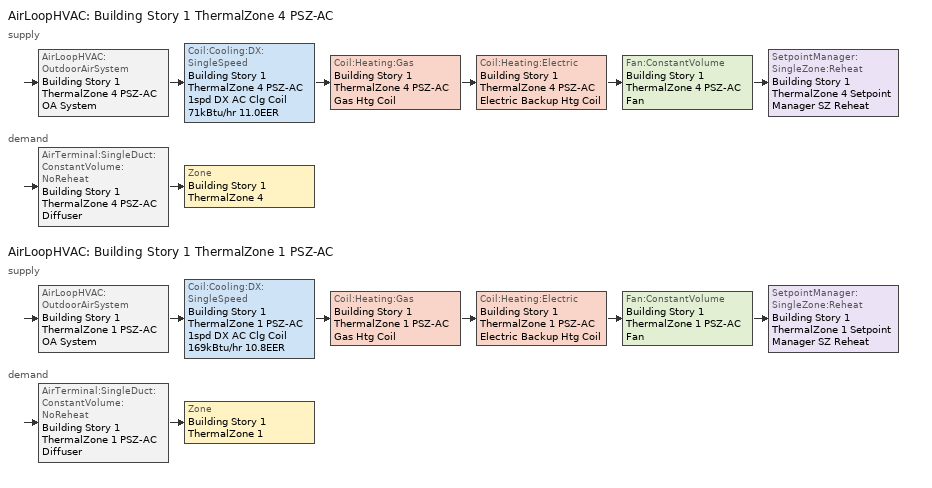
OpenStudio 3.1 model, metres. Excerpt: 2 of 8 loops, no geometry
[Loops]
AirLoopHVAC 'Building Story 1 ThermalZone 4 PSZ-AC'
 supply: AirLoopHVAC:OutdoorAirSystem 'Building Story 1 ThermalZone 4 PSZ-AC OA System' > Coil:Cooling:DX:SingleSpeed 'Building Story 1 ThermalZone 4 PSZ-AC 1spd DX AC Clg Coil 71kBtu/hr 11.0EER' > Coil:Heating:Gas 'Building Story 1 ThermalZone 4 PSZ-AC Gas Htg Coil' > Coil:Heating:Electric 'Building Story 1 ThermalZone 4 PSZ-AC Electric Backup Htg Coil' > Fan:ConstantVolume 'Building Story 1 ThermalZone 4 PSZ-AC Fan' > SetpointManager:SingleZone:Reheat 'Building Story 1 ThermalZone 4 Setpoint Manager SZ Reheat'
 demand: AirTerminal:SingleDuct:ConstantVolume:NoReheat 'Building Story 1 ThermalZone 4 PSZ-AC Diffuser' > Zone 'Building Story 1 ThermalZone 4'
AirLoopHVAC 'Building Story 1 ThermalZone 1 PSZ-AC'
 supply: AirLoopHVAC:OutdoorAirSystem 'Building Story 1 ThermalZone 1 PSZ-AC OA System' > Coil:Cooling:DX:SingleSpeed 'Building Story 1 ThermalZone 1 PSZ-AC 1spd DX AC Clg Coil 169kBtu/hr 10.8EER' > Coil:Heating:Gas 'Building Story 1 ThermalZone 1 PSZ-AC Gas Htg Coil' > Coil:Heating:Electric 'Building Story 1 ThermalZone 1 PSZ-AC Electric Backup Htg Coil' > Fan:ConstantVolume 'Building Story 1 ThermalZone 1 PSZ-AC Fan' > SetpointManager:SingleZone:Reheat 'Building Story 1 ThermalZone 1 Setpoint Manager SZ Reheat'
 demand: AirTerminal:SingleDuct:ConstantVolume:NoReheat 'Building Story 1 ThermalZone 1 PSZ-AC Diffuser' > Zone 'Building Story 1 ThermalZone 1'
[Sizing:Zone] Zone Cooling Design Supply Air Temperature Input Method=SupplyAirTemperature; Zone Cooling Design Supply Air Temperature {C}=12.7778; Zone Cooling Design Supply Air Temperature Difference {deltaC}=11.11; Zone Heating Design Supply Air Temperature Input Method=SupplyAirTemperature; Zone Heating Design Supply Air Temperature {C}=50; Zone Heating Design Supply Air Temperature Difference {deltaC}=11.11; Zone Cooling Design Supply Air Humidity Ratio {kg-H2O/kg-air}=0.0085; Zone Heating Design Supply Air Humidity Ratio {kg-H2O/kg-air}=0.008; Cooling Design Air Flow Method=DesignDay; Heating Design Air Flow Method=DesignDay; Account for Dedicated Outdoor Air System=No; Dedicated Outdoor Air System Control Strategy=NeutralSupplyAir; Dedicated Outdoor Air Low Setpoint Temperature for Design {C}=autosize; Dedicated Outdoor Air High Setpoint Temperature for Design {C}=autosize
Building Story 1 ThermalZone 1; Building Story 1 ThermalZone 4
[Zone equipment]
Building Story 1 ThermalZone 1: Building Story 1 ThermalZone 1 PSZ-AC Diffuser
Building Story 1 ThermalZone 4: Building Story 1 ThermalZone 4 PSZ-AC Diffuser
[AirLoopHVAC] Design Supply Air Flow Rate {m3/s}=autosize; Design Return Air Flow Fraction of Supply Air Flow=1
Name | Availability Schedule
Building Story 1 ThermalZone 4 PSZ-AC | Building Story 1 ThermalZone 4 PSZ-AC Occ Sch
Building Story 1 ThermalZone 1 PSZ-AC | Building Story 1 ThermalZone 1 PSZ-AC Occ Sch
[Sizing:System] Type of Load to Size On=Sensible; Design Outdoor Air Flow Rate {m3/s}=Autosize; Central Heating Maximum System Air Flow Ratio=1; Preheat Design Temperature {C}=7.22222; Preheat Design Humidity Ratio {kg-H2O/kg-Air}=0.008; Precool Design Temperature {C}=12.7778; Precool Design Humidity Ratio {kg-H2O/kg-Air}=0.008; Central Cooling Design Supply Air Temperature {C}=12.7778; Central Heating Design Supply Air Temperature {C}=50; Sizing Option=Coincident; 100% Outdoor Air in Cooling=No; 100% Outdoor Air in Heating=No; Central Cooling Design Supply Air Humidity Ratio {kg-H2O/kg-Air}=0.0085; Central Heating Design Supply Air Humidity Ratio {kg-H2O/kg-Air}=0.008; Cooling Design Air Flow Method=DesignDay; Cooling Design Air Flow Rate {m3/s}=0; Heating Design Air Flow Method=DesignDay; Heating Design Air Flow Rate {m3/s}=0; System Outdoor Air Method=ZoneSum; Zone Maximum Outdoor Air Fraction=1; Cooling Supply Air Flow Rate Per Floor Area {m3/s-m2}=0.00996765; Cooling Fraction of Autosized Cooling Supply Air Flow Rate=1; Cooling Supply Air Flow Rate Per Unit Cooling Capacity {m3/s-W}=3.94755e-05; Heating Supply Air Flow Rate Per Floor Area {m3/s-m2}=0.00996765; Heating Fraction of Autosized Heating Supply Air Flow Rate=1; Heating Fraction of Autosized Cooling Supply Air Flow Rate=1; Heating Supply Air Flow Rate Per Unit Heating Capacity {m3/s-W}=3.15882e-05; Cooling Design Capacity Method=CoolingDesignCapacity; Cooling Design Capacity {W}=autosize; Cooling Design Capacity Per Floor Area {W/m2}=234.7; Fraction of Autosized Cooling Design Capacity=1; Heating Design Capacity Method=HeatingDesignCapacity; Heating Design Capacity {W}=autosize; Heating Design Capacity Per Floor Area {W/m2}=157; Fraction of Autosized Heating Design Capacity=1; Central Cooling Capacity Control Method=OnOff
Building Story 1 ThermalZone 4 PSZ-AC; Building Story 1 ThermalZone 1 PSZ-AC
[SetpointManager:SingleZone:Reheat] Minimum Supply Air Temperature {C}=12.7778; Maximum Supply Air Temperature {C}=50
Name | Control Zone | Setpoint Node or NodeList
Building Story 1 ThermalZone 4 Setpoint Manager SZ Reheat | Building Story 1 ThermalZone 4 | Building Story 1 ThermalZone 4 PSZ-AC Supply Outlet Node
Building Story 1 ThermalZone 1 Setpoint Manager SZ Reheat | Building Story 1 ThermalZone 1 | Building Story 1 ThermalZone 1 PSZ-AC Supply Outlet Node
[Coil:Heating:Gas] Availability Schedule=Always On Discrete; Gas Burner Efficiency=0.8; Nominal Capacity {W}=AutoSize; Parasitic Electric Load {W}=0; Parasitic Gas Load {W}=0
Building Story 1 ThermalZone 4 PSZ-AC Gas Htg Coil; Building Story 1 ThermalZone 1 PSZ-AC Gas Htg Coil
[Coil:Heating:Electric] Availability Schedule=Always On Discrete; Efficiency=1
Building Story 1 ThermalZone 4 PSZ-AC Electric Backup Htg Coil; Building Story 1 ThermalZone 1 PSZ-AC Electric Backup Htg Coil
[Coil:Cooling:DX:SingleSpeed] Availability Schedule=Always On Discrete; Rated Total Cooling Capacity {W}=autosize; Rated Sensible Heat Ratio=autosize; Rated Air Flow Rate {m3/s}=autosize; Rated Evaporator Fan Power Per Volume Flow Rate {W/(m3/s)}=773.3; Total Cooling Capacity Function of Temperature Curve=PSZ-AC_Unitary_PackagecoolCapFT; Total Cooling Capacity Function of Flow Fraction Curve=PSZ-AC_Unitary_PackagecoolFFF; Energy Input Ratio Function of Temperature Curve=PSZ-AC DX Unitary Package EIRFT; Energy Input Ratio Function of Flow Fraction Curve=PSZ-AC_Unitary_PackagecoolEIRFFF; Part Load Fraction Correlation Curve=PSZ-AC_Unitary_PackagecoolPLR; Minimum Outdoor Dry-Bulb Temperature for Compressor Operation {C}=-25; Condenser Type=AirCooled; Evaporative Condenser Effectiveness=0; Evaporative Condenser Air Flow Rate {m3/s}=Autosize; Evaporative Condenser Pump Rated Power Consumption {W}=Autosize; Crankcase Heater Capacity {W}=0; Maximum Outdoor Dry-Bulb Temperature for Crankcase Heater Operation {C}=0; Basin Heater Capacity {W/K}=0; Basin Heater Setpoint Temperature {C}=10
Name | Rated COP {W/W}
Building Story 1 ThermalZone 4 PSZ-AC 1spd DX AC Clg Coil 71kBtu/hr 11.0EER | 3.79883
Building Story 1 ThermalZone 1 PSZ-AC 1spd DX AC Clg Coil 169kBtu/hr 10.8EER | 3.73224
[Fan:ConstantVolume] Availability Schedule=Always On Discrete; Pressure Rise {Pa}=622.722; Maximum Flow Rate {m3/s}=AutoSize; Motor In Airstream Fraction=1
Name | Fan Total Efficiency | Motor Efficiency
Building Story 1 ThermalZone 4 PSZ-AC Fan | 0.56225 | 0.865
Building Story 1 ThermalZone 1 PSZ-AC Fan | 0.58175 | 0.895
[Controller:OutdoorAir] Minimum Outdoor Air Flow Rate {m3/s}=autosize; Maximum Outdoor Air Flow Rate {m3/s}=Autosize; Economizer Control Type=DifferentialDryBulb; Economizer Control Action Type=ModulateFlow; Lockout Type=LockoutWithHeating; Minimum Limit Type=FixedMinimum; High Humidity Control=No; Heat Recovery Bypass Control Type=BypassWhenOAFlowGreaterThanMinimum
Name | Minimum Outdoor Air Schedule | Controller Mechanical Ventilation
Building Story 1 ThermalZone 4 PSZ-AC OA System Controller | Building Story 1 ThermalZone 4 PSZ-AC Occ Sch | Controller Mechanical Ventilation 4
Building Story 1 ThermalZone 1 PSZ-AC OA System Controller | Building Story 1 ThermalZone 1 PSZ-AC Occ Sch | Controller Mechanical Ventilation 5
[Controller:MechanicalVentilation] Availability Schedule=Always On Discrete; System Outdoor Air Method=ZoneSum
Controller Mechanical Ventilation 4; Controller Mechanical Ventilation 5
[AirLoopHVAC:OutdoorAirSystem]
Name | Controller
Building Story 1 ThermalZone 4 PSZ-AC OA System | Building Story 1 ThermalZone 4 PSZ-AC OA System Controller
Building Story 1 ThermalZone 1 PSZ-AC OA System | Building Story 1 ThermalZone 1 PSZ-AC OA System Controller
[AirTerminal:SingleDuct:ConstantVolume:NoReheat] Availability Schedule=Always On Discrete; Maximum Air Flow Rate {m3/s}=AutoSize
Building Story 1 ThermalZone 4 PSZ-AC Diffuser; Building Story 1 ThermalZone 1 PSZ-AC Diffuser
[Schedule:Ruleset]
Name | Default Day Schedule | Summer Design Day Schedule | Winter Design Day Schedule
Building Story 1 ThermalZone 1 PSZ-AC Occ Sch | Building Story 1 ThermalZone 1 PSZ-AC Occ Sch Default | Building Story 1 ThermalZone 1 PSZ-AC Occ Sch Summer Design Day | Building Story 1 ThermalZone 1 PSZ-AC Occ Sch Winter Design Day
Building Story 1 ThermalZone 4 PSZ-AC Occ Sch | Building Story 1 ThermalZone 4 PSZ-AC Occ Sch Default | Building Story 1 ThermalZone 4 PSZ-AC Occ Sch Summer Design Day | Building Story 1 ThermalZone 4 PSZ-AC Occ Sch Winter Design Day
[Schedule:Day]
Building Story 1 ThermalZone 1 PSZ-AC Occ Sch Default; Building Story 1 ThermalZone 4 PSZ-AC Occ Sch Default: 7, 0, 0, 24, 0, 1
Building Story 1 ThermalZone 1 PSZ-AC Occ Sch Winter Design Day; Building Story 1 ThermalZone 1 PSZ-AC Occ Sch Summer Design Day; Building Story 1 ThermalZone 4 PSZ-AC Occ Sch Winter Design Day; Building Story 1 ThermalZone 4 PSZ-AC Occ Sch Summer Design Day: 24, 0, 1
[Schedule:Constant]
Always On Discrete: Value=1
[Curve:Biquadratic] Minimum Value of x=12.77778; Maximum Value of x=23.88889; Minimum Value of y=21.11111; Maximum Value of y=46.11111
Name | Coefficient1 Constant | Coefficient2 x | Coefficient3 x**2 | Coefficient4 y | Coefficient5 y**2 | Coefficient6 x*y
PSZ-AC_Unitary_PackagecoolCapFT | 0.766956 | 0.0107756 | -4.14703e-05 | 0.00134961 | -0.000261144 | 0.000457488
PSZ-AC DX Unitary Package EIRFT | 0.297145 | 0.0430933 | -0.000748766 | 0.00597727 | 0.000482112 | -0.000956448
[Curve:Quadratic]
Name | Coefficient1 Constant | Coefficient2 x | Coefficient3 x**2 | Minimum Value of x | Maximum Value of x
PSZ-AC_Unitary_PackagecoolFFF | 0.8 | 0.2 | 0 | 0.5 | 1.5
PSZ-AC_Unitary_PackagecoolEIRFFF | 1.156 | -0.1816 | 0.0256 | 0.5 | 1.5
PSZ-AC_Unitary_PackagecoolPLR | 0.75 | 0.25 | 0 | 0 | 1
